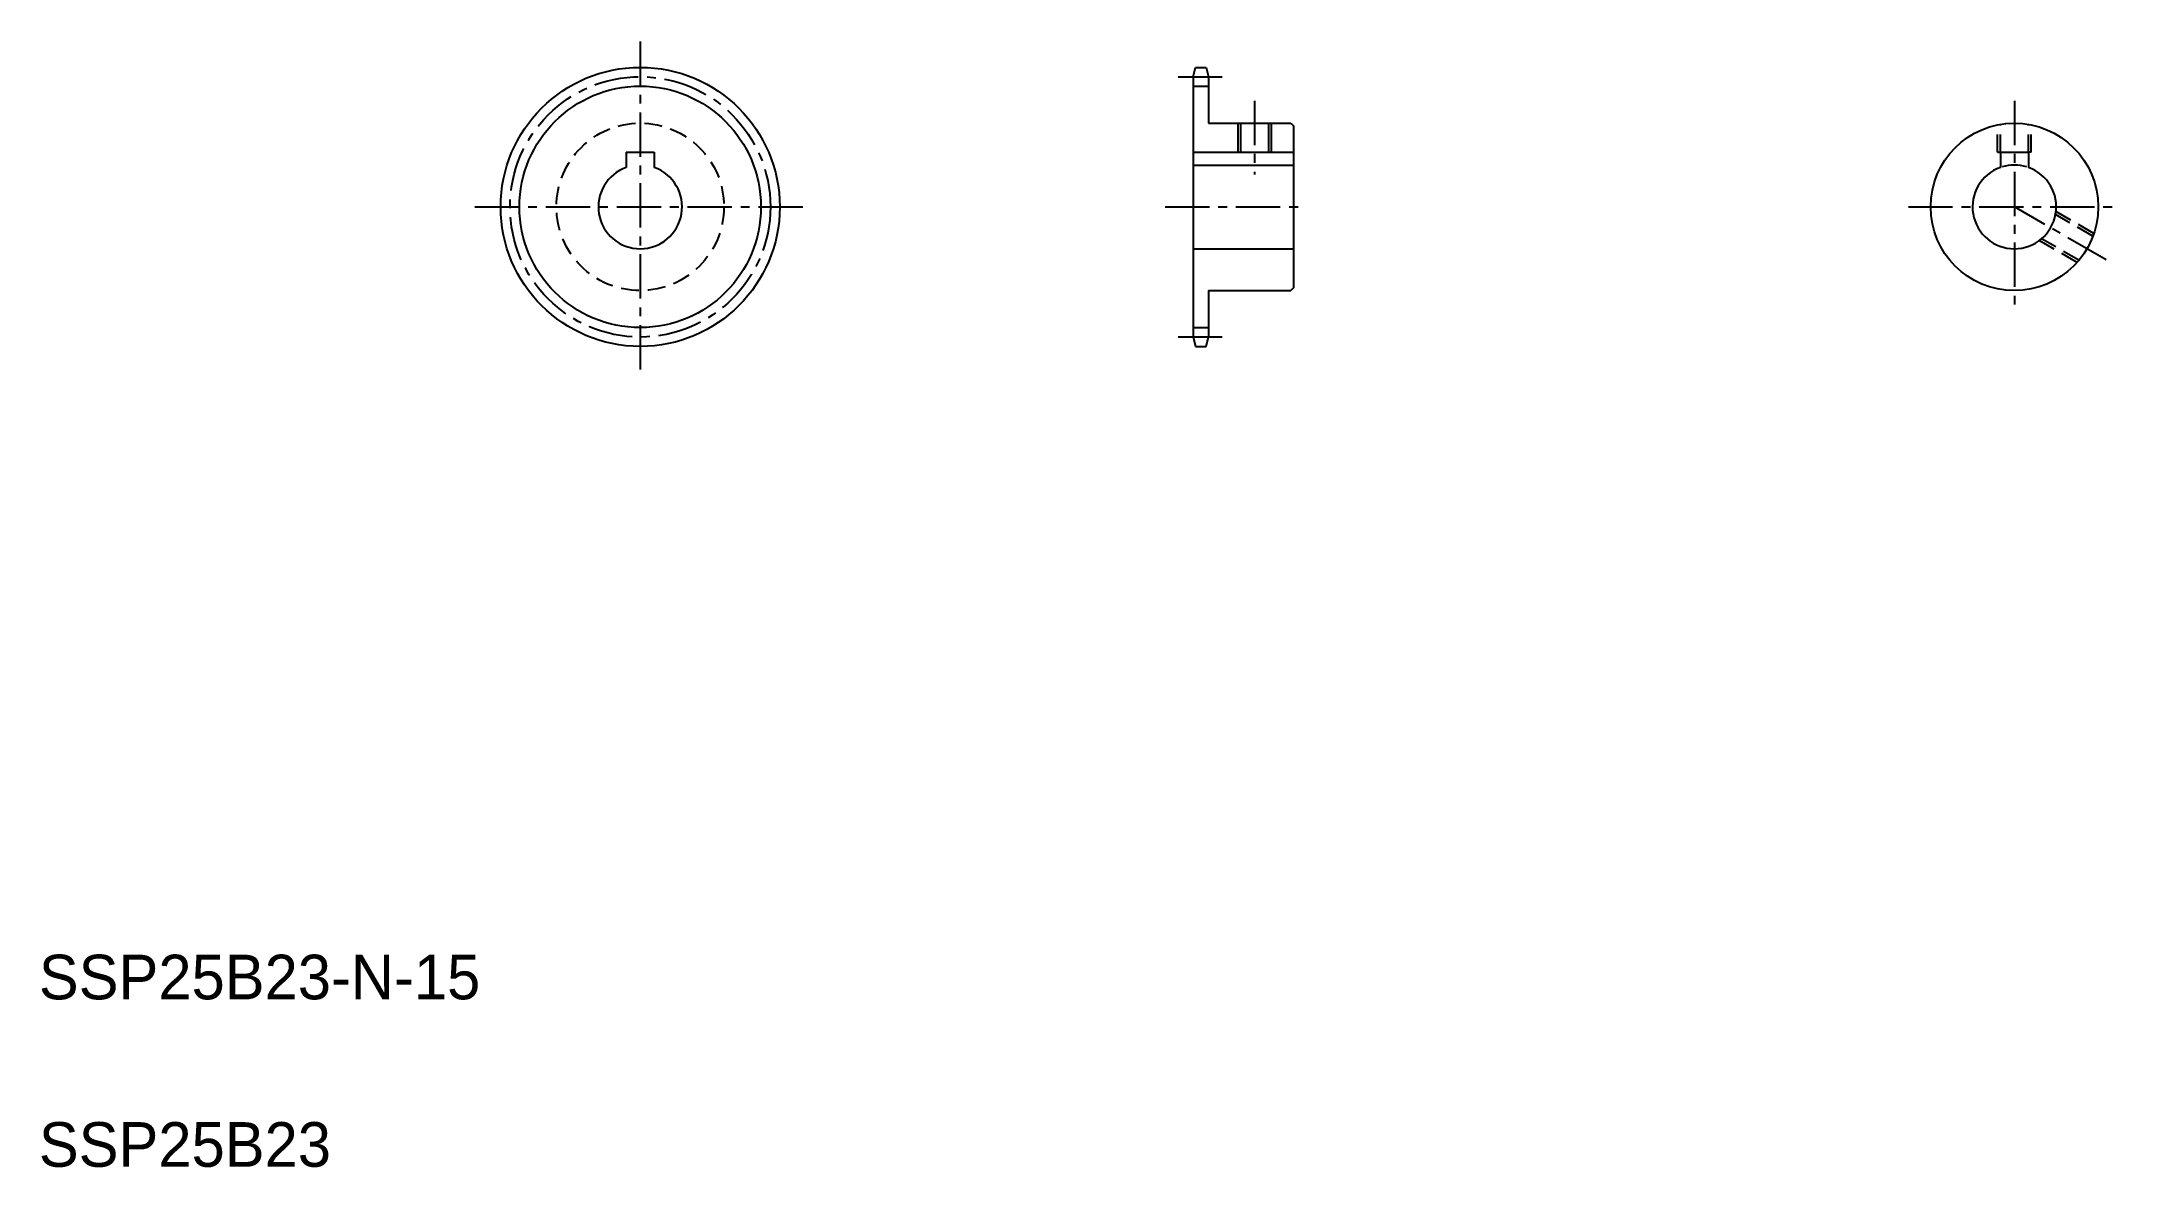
# Model space of a CAD drawing. Extents: x 20 to 393, y 20 to 222.
import ezdxf

# ---------------------------------------------------------------- set-up
doc = ezdxf.new("R2010")
doc.units = 0
doc.header["$LTSCALE"] = 0.25
doc.linetypes.add('CENTER', pattern=[50.8, 31.75, -6.35, 6.35, -6.35])
doc.linetypes.add('DASHED', pattern=[19.05, 12.7, -6.35])
doc.layers.get('0').update_dxf_attribs({"linetype": 'CONTINUOUS'})
doc.layers.add('CENTER', color=1, linetype='CENTER')

msp = doc.modelspace()

# ---------------------------------------------------------------- linework, layer by layer
at = {"color": 7, "linetype": 'CONTINUOUS'}
for p, q in [((226.78, 215.3), (227.23, 216.98)), ((227.23, 216.98), (229.13, 216.98)), ((229.13, 216.98), (229.58, 215.3)), ((226.78, 215.3), (226.78, 168.67)), ((226.78, 213.61), (229.58, 213.61)), ((229.58, 215.3), (229.58, 206.98)), ((229.58, 206.98), (244.28, 206.98)), ((235.28, 206.98), (235.28, 201.78)), ((240.28, 206.98), (240.28, 201.78)), ((244.28, 206.98), (244.78, 206.48)), ((244.78, 206.48), (244.78, 177.48)), ((125.24, 201.78), (130.24, 201.78)), ((125.24, 201.78), (125.24, 199.05)), ((130.24, 201.78), (130.24, 199.05)), ((226.78, 201.78), (244.78, 201.78)), ((370.94, 201.78), (371.44, 201.78)), ((371.44, 201.78), (376.44, 201.78)), ((371.44, 201.78), (371.44, 199.05)), ((376.94, 201.78), (376.44, 201.78)), ((376.44, 201.78), (376.44, 199.05)), ((226.78, 199.48), (244.78, 199.48)), ((226.78, 184.48), (244.78, 184.48)), ((229.58, 176.98), (244.28, 176.98)), ((229.58, 176.98), (229.58, 168.67)), ((244.78, 177.48), (244.28, 176.98)), ((229.58, 174.9), (229.58, 174.9)), ((229.58, 172.82), (229.58, 172.82)), ((226.78, 170.35), (229.58, 170.35)), ((226.78, 168.67), (227.23, 166.98)), ((229.13, 166.98), (229.58, 168.67)), ((227.23, 166.98), (229.13, 166.98))]:
    msp.add_line(p, q, dxfattribs=at)
at = {"color": 3, "linetype": 'CONTINUOUS'}
for p, q in [((234.78, 206.98), (234.78, 201.78)), ((240.78, 206.98), (240.78, 201.78))]:
    msp.add_line(p, q, dxfattribs=at)
at = {"color": 3, "linetype": 'DASHED'}
for p, q in [((370.94, 201.78), (370.94, 206.68)), ((371.44, 201.78), (371.44, 206.77)), ((376.44, 201.78), (376.44, 206.77)), ((376.94, 201.78), (376.94, 206.68)), ((387.99, 186.75), (381.31, 190.61)), ((388.16, 187.23), (381.39, 191.14)), ((385.49, 182.42), (378.81, 186.28)), ((385.16, 182.03), (378.39, 185.95))]:
    msp.add_line(p, q, dxfattribs=at)
at = {"color": 7, "linetype": 'CONTINUOUS'}
for centre, radius in [((127.74, 191.98), 25), ((373.94, 191.98), 15)]:
    msp.add_circle(centre, radius, dxfattribs=at)
at = {"color": 3, "linetype": 'CONTINUOUS'}
msp.add_circle((127.74, 191.98), 21.63, dxfattribs=at)
at = {"color": 3, "linetype": 'DASHED'}
msp.add_circle((127.74, 191.98), 15, dxfattribs=at)
at = {"color": 7, "linetype": 'CONTINUOUS'}
for centre in [(127.74, 191.98), (373.94, 191.98)]:
    msp.add_arc(centre, 7.5, 109.4712, 70.5288, dxfattribs=at)
at = {"color": 3}
msp.add_arc((373.94, 191.98), 7.5, 72.9424, 107.0576, dxfattribs=at)
at = {"layer": 'CENTER', "color": 1, "linetype": 'CENTER'}
for p, q in [((127.74, 221.6), (127.74, 162.36)), ((224.11, 215.3), (232, 215.3)), ((237.78, 210.98), (237.78, 197.78)), ((373.94, 210.98), (373.94, 172.98)), ((98.13, 191.98), (157.36, 191.98)), ((221.78, 191.98), (246.78, 191.98)), ((354.94, 191.98), (392.94, 191.98)), ((390.39, 182.48), (373.94, 191.98)), ((224.11, 168.67), (232, 168.67))]:
    msp.add_line(p, q, dxfattribs=at)
msp.add_circle((127.74, 191.98), 23.32, dxfattribs=at)

# ---------------------------------------------------------------- texts
at = {"color": 7, "linetype": 'CONTINUOUS'}
for s, p in [('SSP25B23-N-15', (20, 50)), ('SSP25B23', (20, 20))]:
    msp.add_text(s, height=8, dxfattribs=at).set_placement(p)

doc.saveas('drawing.dxf')
